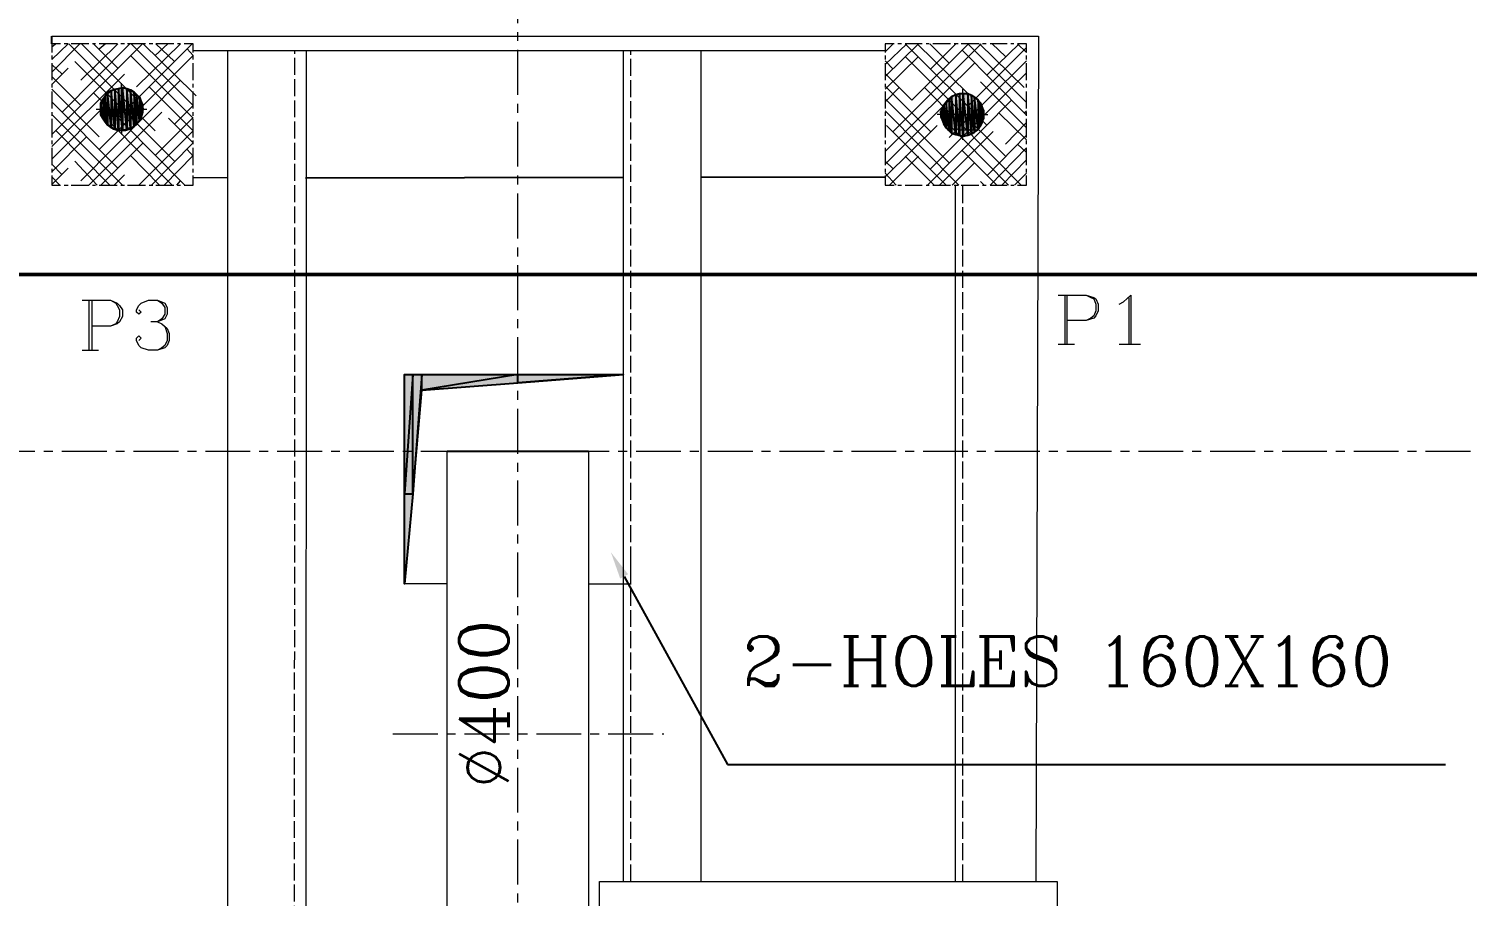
# Model space of a CAD drawing. Header units: millimetres. Extents: x -665 to 1025160, y -28012 to 4210.
# Drawn here: x 18131 to 19149, y -1144 to -530 of the extents above; entities that cross this region are included whole.
import ezdxf
from ezdxf import colors
from ezdxf.entities.mleader import LeaderData, LeaderLine
from ezdxf.math import Vec2, Vec3

# ---------------------------------------------------------------- set-up
doc = ezdxf.new("R2010")
doc.units = ezdxf.units.MM
doc.linetypes.add('$0$ACAD_ISO02W100', pattern=[15, 12, -3])
doc.linetypes.add('$0$CENTER', pattern=[50.8, 31.75, -6.35, 6.35, -6.35])
for name, color, linetype, lineweight in [('$0$CL', 2, '$0$CENTER', 0), ('$0$DL', 8, '$0$ACAD_ISO02W100', 0), ('$0$Wall', 1, 'Continuous', 50)]:
    doc.layers.add(name, color=color, linetype=linetype, lineweight=lineweight)
doc.styles.add('$0$nassar2', font='cent.shx', dxfattribs={"height": 60})
doc.dimstyles.new('$0$Nassar2', dxfattribs={"dimtxt": 35, "dimasz": 25, "dimexe": 1.25, "dimexo": 0.625, "dimtad": 1, "dimtxsty": '$0$nassar2', "dimblk": '$0$_Oblique', "dimcen": 2.5, "dimadec": 0, "dimazin": 0, "dimtfac": 1, "dimtmove": 0, "dimatfit": 3, "dimldrblk": '$0$_Oblique', "dimfxl": 1, "dimarcsym": 0})

# ---------------------------------------------------------------- blocks, each defined once
blk = doc.blocks.new('$0$_Oblique')
at = {"color": 0, "linetype": 'ByBlock', "lineweight": -2}
blk.add_line((-0.5, -0.5), (0.5, 0.5), dxfattribs=at)
blk = doc.blocks.new('*D45')
at = {"color": 0, "lineweight": -2, "transparency": 16777216}
for p, q in [((17201.9, -703.8), (17201.9, -59.4)), ((19751.9, -60.6), (17201.9, -60.6)), ((19751.9, -703.8), (19751.9, -59.4))]:
    blk.add_line(p, q, dxfattribs=at)
at = {"layer": 'Defpoints', "color": 0, "transparency": 16777216}
for p in [(17201.9, -60.6), (17201.9, -704.4), (19751.9, -704.4)]:
    blk.add_point(p, dxfattribs=at)
at = {"color": 0, "lineweight": -2, "transparency": 16777216, "xscale": 25, "yscale": 25, "zscale": 25, "rotation": 180}
blk.add_blockref('$0$_Oblique', (17201.9, -60.6), dxfattribs=at)
at = {"color": 0, "lineweight": -2, "transparency": 16777216, "xscale": 25, "yscale": 25, "zscale": 25}
blk.add_blockref('$0$_Oblique', (19751.9, -60.6), dxfattribs=at)
at = {"color": 0, "transparency": 16777216, "insert": (18476.9, -30), "char_height": 60, "attachment_point": 5, "style": '$0$nassar2'}
blk.add_mtext('M/C ROOM WIDTH  2550', dxfattribs=at)
blk = doc.blocks.new('*D46')
at = {"color": 0, "lineweight": -2, "transparency": 16777216}
for p, q in [((17726.9, -703.8), (17726.9, -194.3)), ((17726.9, -195.6), (19226.9, -195.6)), ((19226.9, -703.8), (19226.9, -194.3))]:
    blk.add_line(p, q, dxfattribs=at)
at = {"layer": 'Defpoints', "color": 0, "transparency": 16777216}
for p in [(19226.9, -195.6), (17726.9, -704.4), (19226.9, -704.4)]:
    blk.add_point(p, dxfattribs=at)
at = {"color": 0, "lineweight": -2, "transparency": 16777216, "xscale": 25, "yscale": 25, "zscale": 25, "rotation": 180}
blk.add_blockref('$0$_Oblique', (17726.9, -195.6), dxfattribs=at)
at = {"color": 0, "lineweight": -2, "transparency": 16777216, "xscale": 25, "yscale": 25, "zscale": 25}
blk.add_blockref('$0$_Oblique', (19226.9, -195.6), dxfattribs=at)
at = {"color": 0, "transparency": 16777216, "insert": (18476.9, -164.9), "char_height": 60, "attachment_point": 5, "style": '$0$nassar2'}
blk.add_mtext('SHAFT WIDTH  1500', dxfattribs=at)

msp = doc.modelspace()

# ---------------------------------------------------------------- hatches: boundary and pattern name
at = {"true_color": 0x000007}
h = msp.add_hatch(color=7, dxfattribs=at)
h.paths.add_polyline_path([(18183.378, -579.941), (18183.378, -594.161), (18181.798, -583.101)])
h.paths.add_polyline_path([(18183.378, -594.161), (18181.798, -583.101), (18181.798, -591.528)])
h = msp.add_hatch(color=7, dxfattribs=at)
h.paths.add_polyline_path([(18184.958, -577.834), (18184.958, -596.268), (18183.378, -579.941)])
h.paths.add_polyline_path([(18184.958, -596.268), (18183.378, -579.941), (18183.378, -594.161)])
h = msp.add_hatch(color=7, dxfattribs=at)
h.paths.add_polyline_path([(18186.538, -575.727), (18186.538, -598.375), (18184.958, -577.834)])
h.paths.add_polyline_path([(18186.538, -598.375), (18184.958, -577.834), (18184.958, -596.268)])
h = msp.add_hatch(color=7, dxfattribs=at)
h.paths.add_polyline_path([(18189.171, -574.147), (18189.171, -599.955), (18186.538, -575.727)])
h.paths.add_polyline_path([(18189.171, -599.955), (18186.538, -575.727), (18186.538, -598.375)])
h = msp.add_hatch(color=7, dxfattribs=at)
h.paths.add_polyline_path([(18191.805, -573.094), (18191.805, -601.535), (18189.171, -574.147)])
h.paths.add_polyline_path([(18191.805, -601.535), (18189.171, -574.147), (18189.171, -599.955)])
h = msp.add_hatch(color=7, dxfattribs=at)
h.paths.add_polyline_path([(18194.438, -572.567), (18194.438, -602.061), (18191.805, -573.094)])
h.paths.add_polyline_path([(18194.438, -602.061), (18191.805, -573.094), (18191.805, -601.535)])
h = msp.add_hatch(color=7, dxfattribs=at)
h.paths.add_polyline_path([(18197.072, -572.04), (18197.072, -602.061), (18194.438, -572.567)])
h.paths.add_polyline_path([(18197.072, -602.061), (18194.438, -572.567), (18194.438, -602.061)])
h = msp.add_hatch(color=7, dxfattribs=at)
h.paths.add_polyline_path([(18200.232, -572.567), (18200.232, -601.535), (18197.072, -572.04)])
h.paths.add_polyline_path([(18200.232, -601.535), (18197.072, -572.04), (18197.072, -602.061)])
h = msp.add_hatch(color=7, dxfattribs=at)
h.paths.add_polyline_path([(18202.865, -573.62), (18202.865, -600.481), (18200.232, -572.567)])
h.paths.add_polyline_path([(18202.865, -600.481), (18200.232, -572.567), (18200.232, -601.535)])
h = msp.add_hatch(color=7, dxfattribs=at)
h.paths.add_polyline_path([(18205.499, -575.2), (18205.499, -599.428), (18202.865, -573.62)])
h.paths.add_polyline_path([(18205.499, -599.428), (18202.865, -573.62), (18202.865, -600.481)])
h = msp.add_hatch(color=7, dxfattribs=at)
h.paths.add_polyline_path([(18207.079, -576.78), (18207.079, -597.848), (18205.499, -575.2)])
h.paths.add_polyline_path([(18207.079, -597.848), (18205.499, -575.2), (18205.499, -599.428)])
h = msp.add_hatch(color=7, dxfattribs=at)
h.paths.add_polyline_path([(18209.185, -578.887), (18209.185, -595.214), (18207.079, -576.78)])
h.paths.add_polyline_path([(18209.185, -595.214), (18207.079, -576.78), (18207.079, -597.848)])
h = msp.add_hatch(color=7, dxfattribs=at)
h.paths.add_polyline_path([(18210.239, -581.521), (18210.239, -592.581), (18209.185, -578.887)])
h.paths.add_polyline_path([(18210.239, -592.581), (18209.185, -578.887), (18209.185, -595.214)])
h = msp.add_hatch(color=7, dxfattribs=at)
h.paths.add_polyline_path([(18782.223, -579.941), (18782.223, -602.588), (18780.116, -582.047)])
h.paths.add_polyline_path([(18782.223, -602.588), (18780.116, -582.047), (18780.116, -600.481)])
h = msp.add_hatch(color=7, dxfattribs=at)
h.paths.add_polyline_path([(18783.803, -578.36), (18783.803, -604.168), (18782.223, -579.941)])
h.paths.add_polyline_path([(18783.803, -604.168), (18782.223, -579.941), (18782.223, -602.588)])
h = msp.add_hatch(color=7, dxfattribs=at)
h.paths.add_polyline_path([(18786.963, -576.78), (18786.963, -605.222), (18783.803, -578.36)])
h.paths.add_polyline_path([(18786.963, -605.222), (18783.803, -578.36), (18783.803, -604.168)])
h = msp.add_hatch(color=7, dxfattribs=at)
h.paths.add_polyline_path([(18789.597, -576.254), (18789.597, -605.748), (18786.963, -576.78)])
h.paths.add_polyline_path([(18789.597, -605.748), (18786.963, -576.78), (18786.963, -605.222)])
h = msp.add_hatch(color=7, dxfattribs=at)
h.paths.add_polyline_path([(18792.23, -576.254), (18792.23, -606.275), (18789.597, -576.254)])
h.paths.add_polyline_path([(18792.23, -606.275), (18789.597, -576.254), (18789.597, -605.748)])
h = msp.add_hatch(color=7, dxfattribs=at)
h.paths.add_polyline_path([(18795.39, -576.254), (18795.39, -605.748), (18792.23, -576.254)])
h.paths.add_polyline_path([(18795.39, -605.748), (18792.23, -576.254), (18792.23, -606.275)])
h = msp.add_hatch(color=7, dxfattribs=at)
h.paths.add_polyline_path([(18798.024, -577.307), (18798.024, -604.695), (18795.39, -576.254)])
h.paths.add_polyline_path([(18798.024, -604.695), (18795.39, -576.254), (18795.39, -605.748)])
h = msp.add_hatch(color=7, dxfattribs=at)
h.paths.add_polyline_path([(18800.13, -578.887), (18800.13, -603.642), (18798.024, -577.307)])
h.paths.add_polyline_path([(18800.13, -603.642), (18798.024, -577.307), (18798.024, -604.695)])
h = msp.add_hatch(color=7, dxfattribs=at)
h.paths.add_polyline_path([(18802.764, -580.994), (18802.764, -601.535), (18800.13, -578.887)])
h.paths.add_polyline_path([(18802.764, -601.535), (18800.13, -578.887), (18800.13, -603.642)])
h = msp.add_hatch(color=7, dxfattribs=at)
h.paths.add_polyline_path([(18181.798, -583.101), (18181.798, -591.528), (18181.798, -585.734)])
h.paths.add_polyline_path([(18181.798, -591.528), (18181.798, -585.734), (18181.798, -588.368)])
h = msp.add_hatch(color=7, dxfattribs=at)
h.paths.add_polyline_path([(18211.292, -584.154), (18211.292, -589.948), (18210.239, -581.521)])
h.paths.add_polyline_path([(18211.292, -589.948), (18210.239, -581.521), (18210.239, -592.581)])
for points in [[(18211.819, -587.314), (18211.292, -584.154), (18211.292, -589.948)], [(18806.451, -591.001), (18806.451, -588.368), (18806.451, -594.161)], [(18402.646, -859.399), (18396.853, -923.129), (18396.853, -859.399)]]:
    msp.add_hatch(color=7, dxfattribs=at).paths.add_polyline_path(points)
h = msp.add_hatch(color=7, dxfattribs=at)
h.paths.add_polyline_path([(18777.483, -586.787), (18777.483, -595.214), (18776.429, -589.421)])
h.paths.add_polyline_path([(18777.483, -595.214), (18776.429, -589.421), (18776.429, -592.581)])
h = msp.add_hatch(color=7, dxfattribs=at)
h.paths.add_polyline_path([(18778.536, -584.154), (18778.536, -597.848), (18777.483, -586.787)])
h.paths.add_polyline_path([(18778.536, -597.848), (18777.483, -586.787), (18777.483, -595.214)])
h = msp.add_hatch(color=7, dxfattribs=at)
h.paths.add_polyline_path([(18780.116, -582.047), (18780.116, -600.481), (18778.536, -584.154)])
h.paths.add_polyline_path([(18780.116, -600.481), (18778.536, -584.154), (18778.536, -597.848)])
h = msp.add_hatch(color=7, dxfattribs=at)
h.paths.add_polyline_path([(18804.344, -583.101), (18804.344, -598.901), (18802.764, -580.994)])
h.paths.add_polyline_path([(18804.344, -598.901), (18802.764, -580.994), (18802.764, -601.535)])
h = msp.add_hatch(color=7, dxfattribs=at)
h.paths.add_polyline_path([(18805.397, -585.734), (18805.397, -596.795), (18804.344, -583.101)])
h.paths.add_polyline_path([(18805.397, -596.795), (18804.344, -583.101), (18804.344, -598.901)])
h = msp.add_hatch(color=7, dxfattribs=at)
h.paths.add_polyline_path([(18806.451, -588.368), (18806.451, -594.161), (18805.397, -585.734)])
h.paths.add_polyline_path([(18806.451, -594.161), (18805.397, -585.734), (18805.397, -596.795)])
h = msp.add_hatch(color=7, dxfattribs=at)
h.paths.add_polyline_path([(18402.646, -859.399), (18402.646, -775.129), (18396.853, -859.399)])
h.paths.add_polyline_path([(18402.646, -775.129), (18396.853, -859.399), (18396.853, -775.129)])
h = msp.add_hatch(color=7, dxfattribs=at)
h.paths.add_polyline_path([(18408.967, -786.189), (18408.967, -775.129), (18402.646, -859.399)])
h.paths.add_polyline_path([(18408.967, -775.129), (18402.646, -859.399), (18402.646, -775.129)])
h = msp.add_hatch(color=7, dxfattribs=at)
h.paths.add_polyline_path([(18476.91, -780.923), (18476.91, -775.129), (18408.967, -786.189)])
h.paths.add_polyline_path([(18476.91, -775.129), (18408.967, -786.189), (18408.967, -775.129)])
h = msp.add_hatch(color=7, dxfattribs=at)
h.paths.add_polyline_path([(18551.699, -775.129), (18476.91, -780.923)])
h.paths.add_polyline_path([(18551.699, -775.129), (18476.91, -780.923), (18476.91, -775.129)])

# ---------------------------------------------------------------- linework, layer by layer
at = {"layer": '$0$CL'}
for p, q in [((18476.91, -2812.325), (18476.91, -405.67)), ((16427.044, -829.378), (19751.91, -829.378)), ((18388.515, -1029.378), (18580.211, -1029.378))]:
    msp.add_line(p, q, dxfattribs=at)
at = {"layer": '$0$DL'}
for p, q in [((18557.053, -1133.728), (18557.053, -545.823)), ((18791.894, -1133.728), (18791.894, -641.036))]:
    msp.add_line(p, q, dxfattribs=at)
msp.add_lwpolyline([(18318.404, -2663.05), (18319.178, -545.717)], dxfattribs=at)
at = {"layer": '$0$Wall'}
msp.add_lwpolyline([(18876.93, -3404.378), (19751.91, -3404.378), (19751.91, -704.378), (17201.91, -704.378), (17201.91, -3404.378), (17976.91, -3404.378)], dxfattribs=at)
for p, q in [((18147.036, -540.966), (18147.036, -535.699)), ((18326.637, -635.77), (18551.66, -635.481)), ((18606.435, -635.41), (18736.928, -635.243)), ((18426.874, -829.378), (18526.945, -829.378))]:
    msp.add_line(p, q)
at = {"color": 7, "linetype": 'Continuous', "lineweight": 20, "true_color": 0x000007}
for points in [[(18147.036, -535.699), (18845.421, -535.699), (18843.54, -1133.728)], [(18147.036, -605.222), (18211.292, -540.966), (18211.292, -540.966)], [(18147.036, -560.98), (18167.05, -540.966), (18167.05, -540.966)], [(18147.036, -552.026), (18158.623, -540.966), (18158.623, -540.966)], [(18147.036, -543.072), (18149.67, -540.966), (18149.67, -540.966)], [(18147.036, -540.966), (18147.036, -547.286), (18147.036, -547.286)], [(18153.356, -540.966), (18147.036, -540.966), (18147.036, -540.966)], [(18147.036, -549.393), (18147.036, -552.026), (18147.036, -552.026)], [(18154.41, -589.421), (18202.338, -540.966), (18202.338, -540.966)], [(18158.623, -540.966), (18155.99, -540.966), (18155.99, -540.966)], [(18220.246, -602.588), (18159.15, -540.966), (18159.15, -540.966)], [(18173.371, -540.966), (18160.73, -540.966), (18160.73, -540.966)], [(18167.577, -566.773), (18193.911, -540.966), (18193.911, -540.966)], [(18207.079, -579.941), (18168.104, -540.966), (18168.104, -540.966)], [(18178.111, -540.966), (18176.004, -540.966), (18176.004, -540.966)], [(18193.911, -558.346), (18176.531, -540.966), (18176.531, -540.966)], [(18180.744, -544.652), (18184.958, -540.966), (18184.958, -540.966)], [(18193.385, -540.966), (18180.744, -540.966), (18180.744, -540.966)], [(18180.744, -615.755), (18247.107, -549.393), (18247.107, -549.393)], [(18193.911, -593.634), (18246.58, -540.966), (18246.58, -540.966)], [(18198.652, -540.966), (18196.018, -540.966), (18196.018, -540.966)], [(18213.399, -540.966), (18200.758, -540.966), (18200.758, -540.966)], [(18247.107, -593.634), (18202.865, -549.393), (18202.865, -549.393)], [(18247.107, -584.681), (18203.392, -540.966), (18203.392, -540.966)], [(18207.079, -571.513), (18238.153, -540.966), (18238.153, -540.966)], [(18247.107, -575.727), (18211.819, -540.966), (18211.819, -540.966)], [(18218.666, -540.966), (18216.032, -540.966), (18216.032, -540.966)], [(18220.246, -549.393), (18229.2, -540.966), (18229.2, -540.966)], [(18233.94, -553.606), (18220.773, -540.966), (18220.773, -540.966)], [(18233.413, -540.966), (18220.773, -540.966), (18220.773, -540.966)], [(18238.153, -540.966), (18236.047, -540.966), (18236.047, -540.966)], [(18247.107, -540.966), (18240.787, -540.966), (18240.787, -540.966)], [(18247.107, -549.393), (18242.894, -544.652), (18242.894, -544.652)], [(18247.107, -547.286), (18247.107, -540.966), (18247.107, -540.966)], [(18247.107, -545.706), (18736.928, -545.706), (18736.928, -545.706)], [(18247.107, -552.026), (18247.107, -549.393), (18247.107, -549.393)], [(18736.928, -564.14), (18760.629, -540.966), (18760.629, -540.966)], [(18736.928, -555.713), (18752.202, -540.966), (18752.202, -540.966)], [(18736.928, -546.759), (18742.721, -540.966), (18742.721, -540.966)], [(18743.248, -540.966), (18736.928, -540.966), (18736.928, -540.966)], [(18736.928, -540.966), (18736.928, -547.286), (18736.928, -547.286)], [(18736.928, -549.393), (18736.928, -552.026), (18736.928, -552.026)], [(18742.721, -603.115), (18804.871, -540.966), (18804.871, -540.966)], [(18748.515, -540.966), (18745.881, -540.966), (18745.881, -540.966)], [(18809.084, -598.901), (18751.148, -540.966), (18751.148, -540.966)], [(18763.262, -540.966), (18751.148, -540.966), (18751.148, -540.966)], [(18755.888, -580.994), (18795.917, -540.966), (18795.917, -540.966)], [(18795.39, -576.254), (18759.575, -540.966), (18759.575, -540.966)], [(18768.002, -540.966), (18765.896, -540.966), (18765.896, -540.966)], [(18782.223, -554.659), (18768.529, -540.966), (18768.529, -540.966)], [(18769.056, -558.873), (18786.963, -540.966), (18786.963, -540.966)], [(18783.276, -540.966), (18770.636, -540.966), (18770.636, -540.966)], [(18788.543, -540.966), (18785.91, -540.966), (18785.91, -540.966)], [(18803.29, -540.966), (18790.65, -540.966), (18790.65, -540.966)], [(18836.999, -591.528), (18791.177, -545.179), (18791.177, -545.179)], [(18836.999, -582.574), (18795.39, -540.966), (18795.39, -540.966)], [(18795.39, -585.207), (18836.999, -543.599), (18836.999, -543.599)], [(18835.418, -572.04), (18803.817, -540.966), (18803.817, -540.966)], [(18808.557, -540.966), (18805.924, -540.966), (18805.924, -540.966)], [(18809.084, -563.086), (18831.732, -540.966), (18831.732, -540.966)], [(18823.305, -540.966), (18811.191, -540.966), (18811.191, -540.966)], [(18822.251, -549.919), (18812.771, -540.966), (18812.771, -540.966)], [(18828.045, -540.966), (18825.938, -540.966), (18825.938, -540.966)], [(18836.999, -547.286), (18830.678, -540.966), (18830.678, -540.966)], [(18836.999, -540.966), (18830.678, -540.966), (18830.678, -540.966)], [(18836.999, -547.286), (18836.999, -540.966), (18836.999, -540.966)], [(18836.999, -552.026), (18836.999, -549.393), (18836.999, -549.393)], [(18147.036, -554.659), (18147.036, -566.773), (18147.036, -566.773)], [(18154.41, -562.56), (18147.036, -555.713), (18147.036, -555.713)], [(18147.036, -569.933), (18158.623, -558.346), (18158.623, -558.346)], [(18233.94, -624.182), (18163.364, -553.606), (18163.364, -553.606)], [(18247.107, -566.773), (18247.107, -554.659), (18247.107, -554.659)], [(18736.928, -573.094), (18760.629, -549.919), (18760.629, -549.919)], [(18742.721, -558.873), (18736.928, -553.079), (18736.928, -553.079)], [(18736.928, -617.335), (18800.13, -554.659), (18800.13, -554.659)], [(18736.928, -554.659), (18736.928, -566.773), (18736.928, -566.773)], [(18822.251, -620.496), (18751.148, -549.919), (18751.148, -549.919)], [(18782.223, -607.328), (18836.999, -553.079), (18836.999, -553.079)], [(18836.999, -566.773), (18836.999, -554.659), (18836.999, -554.659)], [(18147.036, -613.649), (18198.652, -562.56), (18198.652, -562.56)], [(18167.577, -584.681), (18147.036, -564.14), (18147.036, -564.14)], [(18147.036, -569.407), (18147.036, -572.04), (18147.036, -572.04)], [(18167.577, -637.876), (18238.153, -566.773), (18238.153, -566.773)], [(18178.637, -587.314), (18196.545, -587.314), (18196.545, -568.88)], [(18247.107, -572.04), (18247.107, -569.407), (18247.107, -569.407)], [(18755.888, -580.994), (18736.928, -562.033), (18736.928, -562.033)], [(18736.928, -569.407), (18736.928, -572.04), (18736.928, -572.04)], [(18769.056, -629.449), (18836.999, -561.506), (18836.999, -561.506)], [(18836.999, -600.481), (18804.344, -567.827), (18804.344, -567.827)], [(18836.999, -572.04), (18836.999, -569.407), (18836.999, -569.407)], [(18180.744, -606.802), (18147.036, -573.094), (18147.036, -573.094)], [(18147.036, -574.674), (18147.036, -586.787), (18147.036, -586.787)], [(18241.313, -641.036), (18176.531, -575.727), (18176.531, -575.727)], [(18247.107, -602.588), (18216.032, -571.513), (18216.032, -571.513)], [(18247.107, -586.787), (18247.107, -574.674), (18247.107, -574.674)], [(18247.107, -575.727), (18249.214, -577.834), (18249.214, -577.834)], [(18769.056, -603.115), (18736.928, -570.987), (18736.928, -570.987)], [(18736.928, -582.047), (18746.935, -572.04), (18746.935, -572.04)], [(18736.928, -574.674), (18736.928, -586.787), (18736.928, -586.787)], [(18736.928, -626.289), (18786.963, -576.254), (18786.963, -576.254)], [(18782.223, -625.236), (18736.928, -579.941), (18736.928, -579.941)], [(18833.312, -641.036), (18764.842, -572.04), (18764.842, -572.04)], [(18791.703, -573.094), (18791.703, -591.001), (18791.703, -608.908)], [(18836.999, -586.787), (18836.999, -574.674), (18836.999, -574.674)], [(18193.911, -628.923), (18147.036, -582.047), (18147.036, -582.047)], [(18147.036, -622.602), (18184.958, -584.681), (18184.958, -584.681)], [(18147.036, -589.421), (18147.036, -592.054), (18147.036, -592.054)], [(18173.371, -641.036), (18224.986, -589.421), (18224.986, -589.421)], [(18196.545, -587.314), (18214.452, -587.314), (18214.452, -587.314)], [(18196.545, -587.314), (18196.545, -605.222), (18196.545, -605.222)], [(18233.94, -597.848), (18247.107, -584.681), (18247.107, -584.681)], [(18247.107, -592.054), (18247.107, -589.421), (18247.107, -589.421)], [(18789.07, -641.036), (18736.928, -588.368), (18736.928, -588.368)], [(18736.928, -589.421), (18736.928, -592.054), (18736.928, -592.054)], [(18766.949, -641.036), (18826.465, -580.994), (18826.465, -580.994)], [(18802.764, -588.894), (18802.764, -602.061), (18789.597, -602.061)], [(18836.999, -608.908), (18817.511, -589.948), (18817.511, -589.948)], [(18835.418, -589.948), (18836.999, -588.368), (18836.999, -588.368)], [(18836.999, -592.054), (18836.999, -589.421), (18836.999, -589.421)], [(18197.072, -641.036), (18147.036, -591.001), (18147.036, -591.001)], [(18147.036, -594.161), (18147.036, -607.328), (18147.036, -607.328)], [(18232.36, -641.036), (18189.698, -597.848), (18189.698, -597.848)], [(18220.246, -619.969), (18247.107, -593.108), (18247.107, -593.108)], [(18247.107, -611.015), (18229.726, -593.634), (18229.726, -593.634)], [(18247.107, -607.328), (18247.107, -594.161), (18247.107, -594.161)], [(18736.928, -594.161), (18736.928, -607.328), (18736.928, -607.328)], [(18736.928, -635.243), (18773.796, -598.901), (18773.796, -598.901)], [(18780.116, -641.036), (18737.981, -598.901), (18737.981, -598.901)], [(18791.703, -591.001), (18773.796, -591.001), (18773.796, -591.001)], [(18824.358, -641.036), (18778.009, -594.161), (18778.009, -594.161)], [(18791.703, -591.001), (18809.611, -591.001), (18809.611, -591.001)], [(18822.251, -612.069), (18836.999, -596.795), (18836.999, -596.795)], [(18836.999, -607.328), (18836.999, -594.161), (18836.999, -594.161)], [(18147.036, -631.556), (18171.791, -606.802), (18171.791, -606.802)], [(18147.036, -609.435), (18147.036, -612.069), (18147.036, -612.069)], [(18188.118, -641.036), (18150.196, -602.588), (18150.196, -602.588)], [(18208.659, -641.036), (18247.107, -602.588), (18247.107, -602.588)], [(18247.107, -612.069), (18247.107, -609.435), (18247.107, -609.435)], [(18736.928, -609.435), (18736.928, -612.069), (18736.928, -612.069)], [(18775.376, -641.036), (18813.298, -603.115), (18813.298, -603.115)], [(18809.084, -634.189), (18836.999, -605.748), (18836.999, -605.748)], [(18836.999, -612.069), (18836.999, -609.435), (18836.999, -609.435)], [(18147.036, -614.702), (18147.036, -626.816), (18147.036, -626.816)], [(18181.798, -641.036), (18211.819, -611.015), (18211.819, -611.015)], [(18223.406, -641.036), (18202.865, -619.969), (18202.865, -619.969)], [(18217.612, -641.036), (18247.107, -611.015), (18247.107, -611.015)], [(18226.566, -641.036), (18247.107, -619.969), (18247.107, -619.969)], [(18247.107, -620.496), (18242.894, -615.755), (18242.894, -615.755)], [(18247.107, -626.816), (18247.107, -614.702), (18247.107, -614.702)], [(18736.928, -614.702), (18736.928, -626.816), (18736.928, -626.816)], [(18740.088, -641.036), (18760.629, -620.496), (18760.629, -620.496)], [(18771.689, -641.036), (18751.148, -620.496), (18751.148, -620.496)], [(18815.931, -641.036), (18791.177, -616.282), (18791.177, -616.282)], [(18811.191, -641.036), (18836.999, -614.702), (18836.999, -614.702)], [(18836.999, -617.862), (18830.678, -612.069), (18830.678, -612.069)], [(18836.999, -626.816), (18836.999, -614.702), (18836.999, -614.702)], [(18154.41, -633.663), (18147.036, -626.289), (18147.036, -626.289)], [(18147.036, -640.51), (18158.623, -628.923), (18158.623, -628.923)], [(18147.036, -629.449), (18147.036, -632.083), (18147.036, -632.083)], [(18179.164, -641.036), (18163.364, -624.182), (18163.364, -624.182)], [(18247.107, -632.083), (18247.107, -629.449), (18247.107, -629.449)], [(18742.721, -629.449), (18736.928, -624.182), (18736.928, -624.182)], [(18736.928, -629.449), (18736.928, -632.083), (18736.928, -632.083)], [(18784.33, -641.036), (18800.13, -625.236), (18800.13, -625.236)], [(18819.618, -641.036), (18836.999, -623.129), (18836.999, -623.129)], [(18836.999, -632.083), (18836.999, -629.449), (18836.999, -629.449)], [(18147.036, -634.189), (18147.036, -641.036), (18147.036, -641.036)], [(18152.83, -641.036), (18147.036, -635.243), (18147.036, -635.243)], [(18147.036, -641.036), (18153.356, -641.036), (18153.356, -641.036)], [(18155.99, -641.036), (18158.623, -641.036), (18158.623, -641.036)], [(18160.73, -641.036), (18173.371, -641.036), (18173.371, -641.036)], [(18176.004, -641.036), (18178.111, -641.036), (18178.111, -641.036)], [(18180.744, -641.036), (18193.385, -641.036), (18193.385, -641.036)], [(18191.278, -641.036), (18198.652, -633.663), (18198.652, -633.663)], [(18196.018, -641.036), (18198.652, -641.036), (18198.652, -641.036)], [(18200.758, -641.036), (18213.399, -641.036), (18213.399, -641.036)], [(18216.032, -641.036), (18218.666, -641.036), (18218.666, -641.036)], [(18220.773, -641.036), (18233.413, -641.036), (18233.413, -641.036)], [(18235.52, -641.036), (18238.153, -637.876), (18238.153, -637.876)], [(18236.047, -641.036), (18238.153, -641.036), (18238.153, -641.036)], [(18240.787, -641.036), (18247.107, -641.036), (18247.107, -641.036)], [(18247.107, -641.036), (18247.107, -634.189), (18247.107, -634.189)], [(18744.828, -641.036), (18736.928, -632.609), (18736.928, -632.609)], [(18736.928, -634.189), (18736.928, -641.036), (18736.928, -641.036)], [(18736.928, -641.036), (18743.248, -641.036), (18743.248, -641.036)], [(18745.881, -641.036), (18748.515, -641.036), (18748.515, -641.036)], [(18751.148, -641.036), (18763.262, -641.036), (18763.262, -641.036)], [(18765.896, -641.036), (18768.002, -641.036), (18768.002, -641.036)], [(18770.636, -641.036), (18783.276, -641.036), (18783.276, -641.036)], [(18785.91, -641.036), (18788.543, -641.036), (18788.543, -641.036)], [(18790.65, -641.036), (18803.29, -641.036), (18803.29, -641.036)], [(18806.977, -641.036), (18804.344, -638.403), (18804.344, -638.403)], [(18805.924, -641.036), (18808.557, -641.036), (18808.557, -641.036)], [(18811.191, -641.036), (18823.305, -641.036), (18823.305, -641.036)], [(18825.938, -641.036), (18828.045, -641.036), (18828.045, -641.036)], [(18828.572, -641.036), (18836.999, -632.609), (18836.999, -632.609)], [(18830.678, -641.036), (18836.999, -641.036), (18836.999, -641.036)], [(18836.999, -641.036), (18836.999, -634.189), (18836.999, -634.189)], [(18168.651, -722.44), (18188.665, -722.44), (18193.405, -724.547), (18194.985, -726.127), (18197.092, -729.287), (18197.092, -734.028), (18194.985, -737.714), (18193.405, -739.294), (18188.665, -740.874), (18175.498, -740.874)], [(18173.391, -722.44), (18173.391, -757.729), (18173.391, -757.729)], [(18175.498, -722.44), (18175.498, -757.729), (18175.498, -757.729)], [(18188.665, -722.44), (18192.352, -724.547), (18193.405, -726.127), (18194.985, -729.287), (18194.985, -734.028), (18193.405, -737.714), (18192.352, -739.294), (18188.665, -740.874)], [(18208.679, -729.287), (18210.259, -730.867), (18208.679, -732.447), (18207.099, -730.867), (18207.099, -729.287), (18208.679, -726.127), (18210.259, -724.547), (18215.526, -722.44), (18221.846, -722.44), (18227.113, -724.547), (18228.693, -727.707), (18228.693, -732.447), (18227.113, -735.608), (18221.846, -737.714), (18217.106, -737.714)], [(18221.846, -722.44), (18225.007, -724.547), (18227.113, -727.707), (18227.113, -732.447), (18225.007, -735.608), (18221.846, -737.714), (18225.007, -739.294), (18228.693, -742.455), (18230.273, -746.141), (18230.273, -750.882), (18228.693, -754.568), (18227.113, -756.148), (18221.846, -757.729), (18215.526, -757.729), (18210.259, -756.148), (18208.679, -754.568), (18207.099, -750.882), (18207.099, -749.302), (18208.679, -747.721), (18210.259, -749.302), (18208.679, -750.882)], [(18859.318, -718.862), (18879.332, -718.862), (18884.599, -720.442), (18886.179, -721.496), (18887.759, -725.183), (18887.759, -729.923), (18886.179, -733.61), (18884.599, -735.19), (18879.332, -736.77), (18865.638, -736.77)], [(18864.058, -718.862), (18864.058, -753.624), (18864.058, -753.624)], [(18865.638, -718.862), (18865.638, -753.624), (18865.638, -753.624)], [(18879.332, -718.862), (18882.492, -720.442), (18884.599, -721.496), (18886.179, -725.183), (18886.179, -729.923), (18884.599, -733.61), (18882.492, -735.19), (18879.332, -736.77)], [(18902.506, -725.183), (18905.666, -723.603), (18910.933, -718.862), (18910.933, -753.624)], [(18909.353, -720.442), (18909.353, -753.624), (18909.353, -753.624)], [(18227.113, -740.874), (18228.693, -746.141), (18228.693, -750.882), (18227.113, -754.568), (18225.007, -756.148), (18221.846, -757.729)], [(18168.651, -757.729), (18180.238, -757.729), (18180.238, -757.729)], [(18859.318, -753.624), (18870.905, -753.624), (18870.905, -753.624)], [(18902.506, -753.624), (18917.78, -753.624), (18917.78, -753.624)], [(18426.874, -923.129), (18396.853, -923.129), (18396.853, -775.129)], [(18408.967, -786.189), (18396.853, -923.129), (18396.853, -923.129)], [(18426.874, -1229.378), (18426.874, -829.378), (18426.874, -829.378)], [(18526.945, -829.378), (18426.874, -829.378), (18426.874, -829.378)], [(18526.945, -829.378), (18526.945, -1229.378), (18526.945, -1229.378)], [(18526.945, -923.129), (18556.966, -923.129), (18556.966, -903.129)], [(18534.845, -1133.728), (18858.759, -1133.728), (18858.759, -1133.728)], [(18534.845, -1212.732), (18534.845, -1133.728), (18534.845, -1133.728)], [(18858.759, -1133.728), (18858.759, -1212.732), (18858.759, -1212.732)]]:
    msp.add_lwpolyline(points, dxfattribs=at)
at = {"color": 7, "linetype": 'Continuous', "lineweight": 20}
for points in [[(18271.528, -2663.05), (18271.703, -545.717)], [(18327.114, -545.717), (18326.344, -2663.05)], [(18551.726, -1133.728), (18551.726, -545.821)], [(18606.497, -545.844), (18606.481, -1133.728)], [(18271.861, -635.77), (18247.107, -635.77)], [(18786.636, -1133.728), (18786.667, -641.036)]]:
    msp.add_lwpolyline(points, dxfattribs=at)
at = {"color": 7, "linetype": 'Continuous', "lineweight": 20, "true_color": 0x000007}
msp.add_lwpolyline([(18822.251, -540.966), (18822.251, -540.966)], close=True, dxfattribs=at)
at = {"color": 7, "linetype": 'Continuous', "lineweight": -2, "true_color": 0x000007}
for points in [[(18183.378, -579.941), (18183.378, -594.161), (18181.798, -583.101)], [(18184.958, -577.834), (18184.958, -596.268), (18183.378, -579.941)], [(18184.958, -596.268), (18183.378, -579.941), (18183.378, -594.161)], [(18186.538, -575.727), (18186.538, -598.375), (18184.958, -577.834)], [(18186.538, -598.375), (18184.958, -577.834), (18184.958, -596.268)], [(18189.171, -574.147), (18189.171, -599.955), (18186.538, -575.727)], [(18189.171, -599.955), (18186.538, -575.727), (18186.538, -598.375)], [(18191.805, -573.094), (18191.805, -601.535), (18189.171, -574.147)], [(18191.805, -601.535), (18189.171, -574.147), (18189.171, -599.955)], [(18194.438, -572.567), (18194.438, -602.061), (18191.805, -573.094)], [(18194.438, -602.061), (18191.805, -573.094), (18191.805, -601.535)], [(18197.072, -572.04), (18197.072, -602.061), (18194.438, -572.567)], [(18197.072, -602.061), (18194.438, -572.567), (18194.438, -602.061)], [(18200.232, -572.567), (18200.232, -601.535), (18197.072, -572.04)], [(18200.232, -601.535), (18197.072, -572.04), (18197.072, -602.061)], [(18202.865, -573.62), (18202.865, -600.481), (18200.232, -572.567)], [(18202.865, -600.481), (18200.232, -572.567), (18200.232, -601.535)], [(18205.499, -575.2), (18205.499, -599.428), (18202.865, -573.62)], [(18205.499, -599.428), (18202.865, -573.62), (18202.865, -600.481)], [(18207.079, -576.78), (18207.079, -597.848), (18205.499, -575.2)], [(18207.079, -597.848), (18205.499, -575.2), (18205.499, -599.428)], [(18209.185, -578.887), (18209.185, -595.214), (18207.079, -576.78)], [(18209.185, -595.214), (18207.079, -576.78), (18207.079, -597.848)], [(18210.239, -581.521), (18210.239, -592.581), (18209.185, -578.887)], [(18210.239, -592.581), (18209.185, -578.887), (18209.185, -595.214)], [(18782.223, -579.941), (18782.223, -602.588), (18780.116, -582.047)], [(18783.803, -578.36), (18783.803, -604.168), (18782.223, -579.941)], [(18783.803, -604.168), (18782.223, -579.941), (18782.223, -602.588)], [(18786.963, -576.78), (18786.963, -605.222), (18783.803, -578.36)], [(18786.963, -605.222), (18783.803, -578.36), (18783.803, -604.168)], [(18789.597, -576.254), (18789.597, -605.748), (18786.963, -576.78)], [(18789.597, -605.748), (18786.963, -576.78), (18786.963, -605.222)], [(18792.23, -576.254), (18792.23, -606.275), (18789.597, -576.254)], [(18792.23, -606.275), (18789.597, -576.254), (18789.597, -605.748)], [(18795.39, -576.254), (18795.39, -605.748), (18792.23, -576.254)], [(18795.39, -605.748), (18792.23, -576.254), (18792.23, -606.275)], [(18798.024, -577.307), (18798.024, -604.695), (18795.39, -576.254)], [(18798.024, -604.695), (18795.39, -576.254), (18795.39, -605.748)], [(18800.13, -578.887), (18800.13, -603.642), (18798.024, -577.307)], [(18800.13, -603.642), (18798.024, -577.307), (18798.024, -604.695)], [(18802.764, -580.994), (18802.764, -601.535), (18800.13, -578.887)], [(18802.764, -601.535), (18800.13, -578.887), (18800.13, -603.642)], [(18183.378, -594.161), (18181.798, -583.101), (18181.798, -591.528)], [(18181.798, -583.101), (18181.798, -591.528), (18181.798, -585.734)], [(18181.798, -591.528), (18181.798, -585.734), (18181.798, -588.368)], [(18211.292, -584.154), (18211.292, -589.948), (18210.239, -581.521)], [(18211.292, -589.948), (18210.239, -581.521), (18210.239, -592.581)], [(18211.819, -587.314), (18211.292, -584.154), (18211.292, -589.948)], [(18777.483, -586.787), (18777.483, -595.214), (18776.429, -589.421)], [(18777.483, -595.214), (18776.429, -589.421), (18776.429, -592.581)], [(18778.536, -584.154), (18778.536, -597.848), (18777.483, -586.787)], [(18778.536, -597.848), (18777.483, -586.787), (18777.483, -595.214)], [(18780.116, -582.047), (18780.116, -600.481), (18778.536, -584.154)], [(18780.116, -600.481), (18778.536, -584.154), (18778.536, -597.848)], [(18782.223, -602.588), (18780.116, -582.047), (18780.116, -600.481)], [(18804.344, -583.101), (18804.344, -598.901), (18802.764, -580.994)], [(18804.344, -598.901), (18802.764, -580.994), (18802.764, -601.535)], [(18805.397, -585.734), (18805.397, -596.795), (18804.344, -583.101)], [(18805.397, -596.795), (18804.344, -583.101), (18804.344, -598.901)], [(18806.451, -588.368), (18806.451, -594.161), (18805.397, -585.734)], [(18806.451, -594.161), (18805.397, -585.734), (18805.397, -596.795)], [(18806.451, -591.001), (18806.451, -588.368), (18806.451, -594.161)], [(18402.646, -859.399), (18402.646, -775.129), (18396.853, -859.399)], [(18402.646, -775.129), (18396.853, -859.399), (18396.853, -775.129)], [(18408.967, -786.189), (18408.967, -775.129), (18402.646, -859.399)], [(18408.967, -775.129), (18402.646, -859.399), (18402.646, -775.129)], [(18476.91, -780.923), (18476.91, -775.129), (18408.967, -786.189)], [(18476.91, -775.129), (18408.967, -786.189), (18408.967, -775.129)], [(18551.699, -775.129), (18551.699, -775.129), (18476.91, -780.923)], [(18551.699, -775.129), (18476.91, -780.923), (18476.91, -775.129)], [(18402.646, -859.399), (18396.853, -923.129), (18396.853, -859.399)]]:
    msp.add_lwpolyline(points, close=True, dxfattribs=at)
msp.add_lwpolyline([(18786.683, -704.378), (18606.495, -704.378)])
at = {"color": 7, "linetype": 'Continuous', "lineweight": 20, "true_color": 0x000007}
for points in [[(18196.545, -572.567), (18204.972, -572.567), (18211.819, -578.887), (18211.819, -587.314), (18211.819, -587.314), (18211.819, -595.741), (18204.972, -602.588), (18196.545, -602.588), (18196.545, -602.588), (18188.645, -602.588), (18181.798, -595.741), (18181.798, -587.314), (18181.798, -587.314), (18181.798, -578.887), (18188.645, -572.567), (18196.545, -572.567)], [(18791.703, -576.254), (18800.13, -576.254), (18806.977, -582.574), (18806.977, -591.001), (18806.977, -591.001), (18806.977, -599.428), (18800.13, -606.275), (18791.703, -606.275), (18791.703, -606.275), (18783.803, -606.275), (18776.956, -599.428), (18776.956, -591.001), (18776.956, -591.001), (18776.956, -582.574), (18783.803, -576.254), (18791.703, -576.254)]]:
    msp.add_open_spline(points, degree=3, knots=[0, 0, 0, 0, 0.0625, 0.0625, 0.0625, 0.062501, 0.125, 0.125, 0.125, 0.125001, 0.1875, 0.1875, 0.1875, 0.187501, 1, 1, 1, 1], dxfattribs=at)

# ---------------------------------------------------------------- texts
at = {"insert": (18435.42, -1068.135), "char_height": 35, "attachment_point": 1, "rotation": 90}
msp.add_mtext_dynamic_manual_height_columns('{\\Fcomplex9|c0;%%C400}', width=659.17336, gutter_width=1, heights=[0], dxfattribs=at)
at = {"insert": (18635.702, -960.397), "char_height": 35, "attachment_point": 1}
msp.add_mtext_dynamic_manual_height_columns('{\\Fcomplex9|c0;2-HOLES 160X160}', width=659.17336, gutter_width=1, heights=[0], dxfattribs=at)

# ---------------------------------------------------------------- dimensions: what is measured, and where the dimension line sits
for base, p1, p2, text, picture, middle in [((17201.91, -60.625), (19751.91, -704.378), (17201.91, -704.378), 'M/C ROOM WIDTH  <>', '*D45', (18476.91, -60.625)), ((19226.91, -195.56), (17726.91, -704.378), (19226.91, -704.378), 'SHAFT WIDTH  <>', '*D46', (18476.91, -195.56))]:
    dim = msp.add_linear_dim(base=base, p1=p1, p2=p2, text=text, dimstyle='$0$Nassar2')
    dim.commit()
    dim.dimension.update_dxf_attribs({"geometry": picture, "text_midpoint": middle, "dimtype": 160})

# ---------------------------------------------------------------- leaders
ml = msp.add_multileader_mtext('Standard')
ml.set_content('', color=256, style='$0$nassar2')
ml.set_leader_properties()
ml.build(insert=Vec2(0, 0))
ml.multileader.update_dxf_attribs({"text_left_attachment_type": 6, "text_right_attachment_type": 6, "arrow_head_size": 19.409})
ctx = ml.context
ctx.base_point, ctx.char_height, ctx.arrow_head_size, ctx.landing_gap_size, ctx.plane_origin = Vec3(19133.564, -1051.11), 60, 19.409, 0.09, Vec3(18654.737, -1517.655)
ctx.left_attachment, ctx.right_attachment = 6, 6
notes = []
notes.append((ctx, [(1, (1, 1, 0), (18625.293, -1051.11), (1, 0), 508.271, [(0, [(18542.885, -900.914)], 0, [])])]))
ctx.mtext.insert, ctx.mtext.flow_direction = Vec3(19133.654, -991.11), 5
for ctx, leaders in notes:
    for number, flags, end, landing, length, lines in leaders:
        leader = LeaderData()
        leader.index, (leader.has_last_leader_line, leader.has_dogleg_vector, leader.attachment_direction) = number, flags
        leader.last_leader_point, leader.dogleg_vector, leader.dogleg_length = Vec3(end), Vec3(landing), length
        for number, points, colour, breaks in lines:
            line = LeaderLine()
            line.index, line.vertices, line.color, line.breaks = number, Vec3.list(points), colors.encode_raw_color(colour), breaks
            leader.lines.append(line)
        ctx.leaders.append(leader)

doc.saveas('drawing.dxf')
